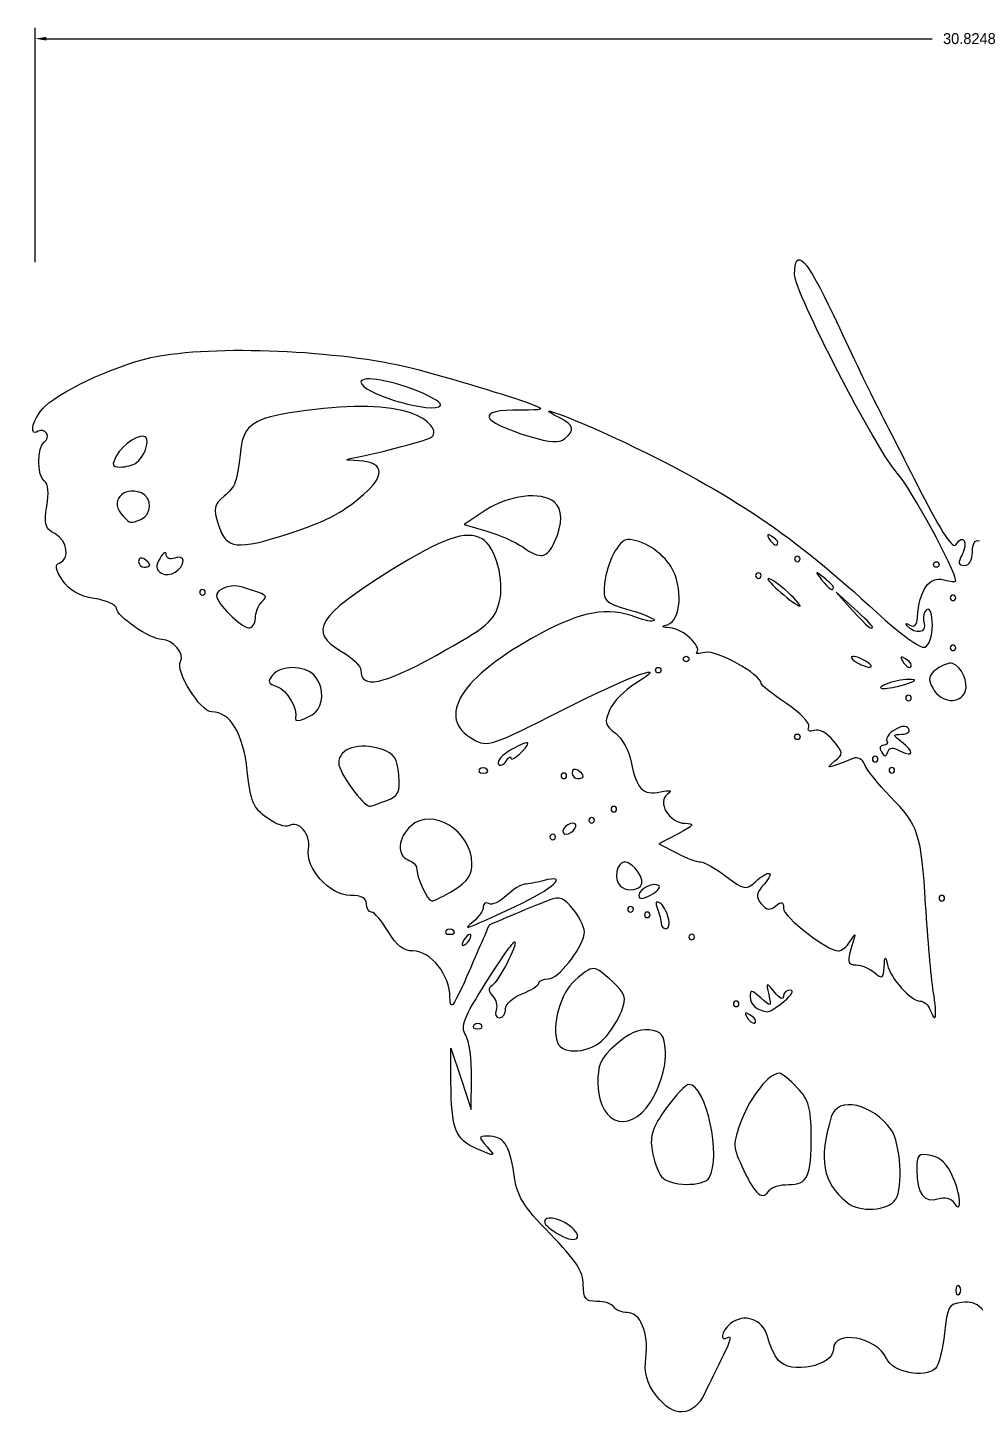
# Model space of a CAD drawing. Header units: centimetres. Extents: x -0.1 to 38, y -0.6 to 22.8.
# Drawn here: x -0.08 to 15.55, y -0.1 to 22.83 of the extents above; entities that cross this region are included whole.
import ezdxf

# ---------------------------------------------------------------- set-up
doc = ezdxf.new("R2010")
doc.units = ezdxf.units.CM
doc.layers.get('0').update_dxf_attribs({"linetype": 'CONTINUOUS'})
doc.layers.get('Defpoints').update_dxf_attribs({"linetype": 'CONTINUOUS'})
doc.layers.add('LAAG_1', color=7, linetype='CONTINUOUS')
doc.dimstyles.new('ISO-25', dxfattribs={"dimtxt": 2.5, "dimasz": 2.5, "dimexe": 1.25, "dimexo": 0.625, "dimtad": 1, "dimdsep": 46, "dimtxsty": 'Standard', "dimcen": 2.5, "dimadec": 0, "dimazin": 0, "dimtfac": 1, "dimtmove": 0, "dimatfit": 3, "dimfxl": 1, "dimarcsym": 0})

# ---------------------------------------------------------------- blocks, each defined once
blk = doc.blocks.new('*D2')
at = {"color": 0, "linetype": 'Continuous', "lineweight": -2, "transparency": 16777216}
for p, q in [((0.043, 18.961), (0.043, 22.827)), ((30.868, 18.961), (30.868, 22.827)), ((0.223, 22.647), (14.841, 22.647)), ((30.688, 22.647), (16.071, 22.647))]:
    blk.add_line(p, q, dxfattribs=at)
at = {"color": 0, "linetype": 'Continuous', "transparency": 16777216}
for points in [[(0.223, 22.677), (0.223, 22.617), (0.043, 22.647)], [(30.688, 22.677), (30.688, 22.617), (30.868, 22.647)]]:
    blk.add_solid(points, dxfattribs=at)
at = {"layer": 'Defpoints', "color": 0, "linetype": 'Continuous', "transparency": 16777216}
for p in [(30.868, 22.647), (0.043, 18.899), (30.868, 18.899)]:
    blk.add_point(p, dxfattribs=at)
at = {"color": 0, "linetype": 'Continuous', "transparency": 16777216, "insert": (15.456, 22.647), "char_height": 0.18, "attachment_point": 5}
blk.add_mtext('\\A1;30.8248', dxfattribs=at)

msp = doc.modelspace()

# ---------------------------------------------------------------- linework, layer by layer
at = {"layer": 'LAAG_1', "color": 7}
for points in [[(6.4381, 16.79835), (6.4381, 16.79835)], [(1.70861, 15.6512), (1.70861, 15.6512)], [(1.78616, 14.71946), (1.78616, 14.71946)], [(4.23206, 14.48774), (4.23206, 14.48774)], [(8.61222, 14.34708), (8.61222, 14.34708)], [(12.29584, 14.33735), (12.29584, 14.33735)], [(2.48156, 14.04278), (2.48156, 14.04278)], [(12.66273, 14.06759), (12.66273, 14.06759)], [(1.93123, 13.97046), (1.93123, 13.97046)], [(12.02067, 13.79243), (12.02067, 13.79243)], [(14.86406, 13.97586), (14.86406, 13.97586)], [(13.21306, 13.59775), (13.21306, 13.59775)], [(2.84845, 13.51726), (2.84845, 13.51726)], [(12.45942, 13.51726), (12.45942, 13.51726)], [(15.23095, 13.42554), (15.23095, 13.42554)], [(3.67395, 13.08616), (3.67395, 13.08616)], [(13.85512, 12.94977), (13.85512, 12.94977)], [(6.65492, 12.47549), (6.65492, 12.47549)], [(10.73656, 12.41659), (10.73656, 12.41659)], [(15.23095, 12.60004), (15.23095, 12.60004)], [(10.27795, 12.23315), (10.27795, 12.23315)], [(13.76339, 12.37073), (13.76339, 12.37073)], [(14.49717, 12.31946), (14.49717, 12.31946)], [(14.40545, 12.00385), (14.40545, 12.00385)], [(14.49717, 11.77454), (14.49717, 11.77454)], [(15.38601, 11.87873), (15.38601, 11.87873)], [(4.70442, 11.58428), (4.70442, 11.58428)], [(12.57101, 11.13248), (12.57101, 11.13248)], [(7.89177, 10.78197), (7.89177, 10.78197)], [(14.32111, 10.89917), (14.32111, 10.89917)], [(7.49571, 10.59744), (7.49571, 10.59744)], [(13.94684, 10.76559), (13.94684, 10.76559)], [(14.22201, 10.58215), (14.22201, 10.58215)], [(8.81039, 10.49043), (8.81039, 10.49043)], [(9.08556, 10.48502), (9.08556, 10.48502)], [(5.829, 10.07751), (5.829, 10.07751)], [(9.63589, 9.94009), (9.63589, 9.94009)], [(9.26901, 9.75665), (9.26901, 9.75665)], [(8.62695, 9.48148), (8.62695, 9.48148)], [(8.94798, 9.61906), (8.94798, 9.61906)], [(6.95302, 8.60911), (6.95302, 8.60911)], [(10.03013, 8.66804), (10.03013, 8.66804)], [(10.33562, 8.67474), (10.33562, 8.67474)], [(7.96196, 8.33616), (7.96196, 8.33616)], [(9.91106, 8.28909), (9.91106, 8.28909)], [(15.04751, 8.47254), (15.04751, 8.47254)], [(10.18623, 8.19737), (10.18623, 8.19737)], [(10.4876, 8.15294), (10.4876, 8.15294)], [(6.94537, 7.93749), (6.94537, 7.93749)], [(10.92001, 7.83048), (10.92001, 7.83048)], [(7.20526, 7.78462), (7.20526, 7.78462)], [(14.86103, 6.93618), (14.86103, 6.93618)], [(11.65378, 6.72981), (11.65378, 6.72981)], [(12.40033, 6.77263), (12.40033, 6.77263)], [(11.92895, 6.44923), (11.92895, 6.44923)], [(7.40399, 6.37821), (7.40399, 6.37821)], [(9.43035, 6.15656), (9.43035, 6.15656)], [(10.25809, 5.22119), (10.25809, 5.22119)], [(11.16226, 3.86153), (11.16226, 3.86153)], [(15.19078, 3.85865), (15.19078, 3.85865)], [(12.15826, 3.65712), (12.15826, 3.65712)], [(14.24353, 3.50813), (14.24353, 3.50813)], [(8.85134, 3.07586), (8.85134, 3.07586)], [(15.2921, 2.06727), (15.2921, 2.06727)], [(10.28925, 0.26778), (10.28925, 0.26778)]]:
    msp.add_lwpolyline(points, close=True, dxfattribs=at)
for points in [[(7.48425, 14.8747), (7.12119, 14.63591), (7.49613, 14.5252)], [(13.55702, 13.24786), (13.25892, 13.51726), (13.52832, 13.21916)], [(10.65014, 9.53495), (10.33443, 9.36682), (10.62266, 9.21777)], [(6.90237, 5.44571), (6.90218, 5.99604), (7.06764, 5.49156), (7.2331, 4.98709), (7.2421, 5.51574)]]:
    msp.add_lwpolyline(points, dxfattribs=at)
for points in [[(12.57103, 18.75676), (12.57103, 19.23355), (12.77827, 19.01648), (13.2126, 18.08476)], [(14.26541, 15.48249), (13.90966, 15.87936), (12.57103, 18.46616), (12.57103, 18.75676)], [(13.2126, 18.08476), (13.46651, 17.54007), (13.77987, 16.88805), (13.90896, 16.63581)], [(2.06275, 17.41026), (3.15842, 17.60537), (5.22598, 17.49706), (6.37978, 17.1841)], [(0.2011, 16.58198), (0.5211, 16.88011), (1.47903, 17.3063), (2.06275, 17.41026)], [(6.4381, 16.79835), (5.94946, 17.01143), (5.41667, 17.10617), (5.41667, 16.97997)], [(5.41667, 16.97997), (5.41667, 16.81405), (6.45393, 16.48754), (6.69873, 16.5764)], [(6.37978, 17.1841), (7.06743, 16.99758), (8.0012, 16.71217), (8.26008, 16.60936)], [(6.69873, 16.5764), (6.78621, 16.60816), (6.69384, 16.68684), (6.4381, 16.79835)], [(0.09047, 16.17329), (-0.08066, 16.06753), (0.01055, 16.40446), (0.2011, 16.58198)], [(6.17845, 16.49201), (5.74349, 16.61279), (5.19049, 16.61328), (4.36233, 16.49357)], [(8.05296, 16.52281), (7.2977, 16.53058), (7.36386, 16.34124), (8.20564, 16.08582)], [(8.26008, 16.60936), (8.45944, 16.5302), (8.43239, 16.5189), (8.05296, 16.52281)], [(8.69576, 16.39298), (8.12745, 16.68549), (9.01593, 16.35022), (9.7735, 15.9863)], [(13.90896, 16.63581), (14.03804, 16.38358), (14.37237, 15.72834), (14.6519, 15.17974)], [(4.36233, 16.49357), (3.65755, 16.39172), (3.4794, 16.27497), (3.43477, 15.88569)], [(6.58841, 16.08012), (6.70223, 16.19394), (6.49229, 16.40486), (6.17845, 16.49201)], [(8.77891, 16.05153), (8.95178, 16.19501), (8.93335, 16.27069), (8.69576, 16.39298)], [(0.22955, 16.13917), (0.20002, 16.18696), (0.13743, 16.20231), (0.09047, 16.17329)], [(0.19002, 15.99468), (0.24129, 16.02637), (0.25908, 16.09139), (0.22955, 16.13917)], [(1.86699, 16.07329), (1.78635, 16.15393), (1.48714, 15.96298), (1.37977, 15.76235)], [(1.70861, 15.6512), (1.83384, 15.73696), (1.93465, 16.00562), (1.86699, 16.07329)], [(5.32495, 15.73937), (5.70763, 15.80889), (6.54229, 16.034), (6.58841, 16.08012)], [(8.20564, 16.08582), (8.53969, 15.98445), (8.68744, 15.97562), (8.77891, 16.05153)], [(0.19499, 15.3477), (0.07018, 15.42484), (0.06639, 15.91828), (0.19002, 15.99468)], [(3.43477, 15.88569), (3.37022, 15.32276), (3.34618, 15.25447), (3.1592, 15.10273)], [(9.7735, 15.9863), (11.55462, 15.13067), (12.54273, 14.46383), (13.92833, 13.18238)], [(1.37977, 15.76235), (1.29989, 15.61309), (1.31168, 15.58126), (1.44646, 15.58241)], [(1.44646, 15.58241), (1.53652, 15.58319), (1.65449, 15.61414), (1.70861, 15.6512)], [(5.38393, 15.68522), (5.13362, 15.69606), (5.12585, 15.70321), (5.32495, 15.73937)], [(5.5244, 15.19066), (5.82483, 15.46984), (5.76838, 15.66856), (5.38393, 15.68522)], [(15.23097, 13.70579), (15.23097, 13.87208), (14.49495, 15.22644), (14.26541, 15.48249)], [(0.23396, 14.93646), (0.27004, 15.15002), (0.25481, 15.31073), (0.19499, 15.3477)], [(1.79366, 15.15557), (1.47488, 15.27789), (1.25908, 15.00575), (1.49098, 14.77385)], [(1.78614, 14.71946), (1.97019, 14.79009), (1.97528, 15.08587), (1.79366, 15.15557)], [(4.23206, 14.48777), (4.87979, 14.69789), (5.15547, 14.84783), (5.5244, 15.19066)], [(8.60401, 15.00737), (8.38296, 15.18258), (7.85775, 15.12035), (7.48425, 14.8747)], [(14.6519, 15.17974), (15.00306, 14.49054), (15.18371, 14.22043), (15.23643, 14.30572)], [(0.36507, 14.48403), (0.20463, 14.5699), (0.18404, 14.64097), (0.23396, 14.93646)], [(3.1592, 15.10273), (2.98717, 14.96311), (2.97685, 14.9092), (3.06699, 14.62118)], [(8.61222, 14.34708), (8.75039, 14.65031), (8.74736, 14.89375), (8.60401, 15.00737)], [(1.49098, 14.77385), (1.6196, 14.64523), (1.60143, 14.64858), (1.78616, 14.71946)], [(0.44269, 13.99945), (0.62303, 14.05956), (0.57285, 14.37283), (0.36507, 14.48403)], [(3.06699, 14.62118), (3.19014, 14.22775), (3.36785, 14.20739), (4.23206, 14.48774)], [(7.41722, 14.3979), (7.14275, 14.54479), (6.77643, 14.41815), (5.90189, 13.87404)], [(7.49613, 14.5252), (7.70235, 14.46431), (7.96777, 14.34676), (8.08597, 14.26397)], [(12.18994, 14.44324), (12.12434, 14.48379), (12.10895, 14.46841), (12.1495, 14.40279)], [(15.23643, 14.30572), (15.35231, 14.49323), (15.44287, 14.33799), (15.33508, 14.13659)], [(7.69937, 13.34802), (7.79328, 13.69723), (7.63651, 14.28054), (7.41722, 14.3979)], [(8.08597, 14.26397), (8.38078, 14.05748), (8.48798, 14.07441), (8.61222, 14.34708)], [(9.81547, 14.38861), (9.67525, 14.38861), (9.46835, 13.9939), (9.43659, 13.66582)], [(10.53524, 13.93733), (10.38832, 14.17893), (10.05388, 14.38861), (9.81547, 14.38861)], [(12.1495, 14.40279), (12.21484, 14.29706), (12.29584, 14.26084), (12.29584, 14.33735)], [(12.29584, 14.33735), (12.29584, 14.3596), (12.24819, 14.40724), (12.18994, 14.44324)], [(15.50614, 14.18224), (15.50614, 14.3192), (15.54995, 14.38901), (15.62079, 14.36494)], [(0.49013, 13.71747), (0.37271, 13.89667), (0.36005, 13.9719), (0.44269, 13.99945)], [(1.83951, 14.06759), (1.78906, 14.09877), (1.74778, 14.08057), (1.74778, 14.02715)], [(1.74778, 14.02715), (1.74778, 13.97372), (1.78906, 13.93001), (1.83951, 13.93001)], [(1.93123, 13.97046), (1.93123, 13.99271), (1.88995, 14.03641), (1.83951, 14.06759)], [(2.10121, 14.0796), (2.02607, 13.95026), (2.03162, 13.88961), (2.12386, 13.83261)], [(2.20361, 14.13926), (2.20205, 14.20074), (2.156, 14.17389), (2.10121, 14.0796)], [(2.12386, 13.83261), (2.25273, 13.75297), (2.48156, 13.88742), (2.48156, 14.04278)], [(2.34398, 14.08028), (2.26831, 14.05125), (2.20514, 14.07768), (2.20361, 14.13926)], [(2.48156, 14.04278), (2.48156, 14.09244), (2.41965, 14.10932), (2.34398, 14.08028)], [(12.61687, 14.11345), (12.59165, 14.11345), (12.57101, 14.09281), (12.57101, 14.06759)], [(12.57101, 14.06759), (12.57101, 14.04237), (12.59165, 14.02173), (12.61687, 14.02173)], [(12.66273, 14.06759), (12.66273, 14.09281), (12.64208, 14.11345), (12.61687, 14.11345)], [(12.61687, 14.02173), (12.64209, 14.02173), (12.66273, 14.04238), (12.66273, 14.06759)], [(14.86406, 13.97586), (14.86406, 14.00108), (14.8847, 14.02172), (14.90992, 14.02172)], [(14.90992, 14.02172), (14.93514, 14.02172), (14.95578, 14.00108), (14.95578, 13.97586)], [(15.33508, 14.13659), (15.26239, 14.00078), (15.27117, 13.96058), (15.37351, 13.96058)], [(15.37351, 13.96058), (15.45261, 13.96058), (15.50614, 14.05004), (15.50614, 14.18224)], [(1.83951, 13.93001), (1.88995, 13.93001), (1.93123, 13.94821), (1.93123, 13.97046)], [(5.90189, 13.87404), (4.69129, 13.12084), (4.53954, 12.87013), (5.09564, 12.54202)], [(10.47485, 12.98246), (10.70078, 13.04247), (10.73645, 13.60647), (10.53524, 13.93733)], [(11.97481, 13.83829), (11.94959, 13.83829), (11.92895, 13.81764), (11.92895, 13.79243)], [(11.92895, 13.79243), (11.92895, 13.76721), (11.94959, 13.74656), (11.97481, 13.74656)], [(12.02067, 13.79243), (12.02067, 13.81765), (12.00003, 13.83829), (11.97481, 13.83829)], [(11.97481, 13.74656), (12.00003, 13.74656), (12.02067, 13.76721), (12.02067, 13.79243)], [(13.05255, 13.75826), (12.90707, 13.87235), (12.90383, 13.86911), (13.01792, 13.72363)], [(14.60038, 13.0991), (14.62821, 13.55748), (14.78887, 13.78763), (15.03592, 13.72302)], [(14.90992, 13.93), (14.8847, 13.93), (14.86406, 13.95065), (14.86406, 13.97586)], [(14.95578, 13.97586), (14.95578, 13.95064), (14.93514, 13.93), (14.90992, 13.93)], [(1.01559, 13.41465), (0.75997, 13.45552), (0.60218, 13.54646), (0.49013, 13.71747)], [(2.80259, 13.56312), (2.77737, 13.56312), (2.75673, 13.54248), (2.75673, 13.51726)], [(2.84845, 13.51726), (2.84845, 13.54248), (2.82781, 13.56312), (2.80259, 13.56312)], [(3.44465, 13.6061), (3.27837, 13.65805), (3.0319, 13.57368), (3.0319, 13.46482)], [(3.78101, 13.35832), (3.88975, 13.46706), (3.88978, 13.46704), (3.44465, 13.6061)], [(9.43659, 13.66582), (9.40765, 13.36678), (9.42239, 13.35112), (9.85195, 13.22454)], [(12.13933, 13.74327), (12.06414, 13.73986), (12.58176, 13.28922), (12.66179, 13.28841)], [(12.45942, 13.51726), (12.3234, 13.64338), (12.17936, 13.74508), (12.13933, 13.74327)], [(13.01792, 13.72363), (13.13774, 13.57085), (13.21306, 13.52226), (13.21306, 13.59775)], [(13.21306, 13.59775), (13.21306, 13.61681), (13.14083, 13.68903), (13.05255, 13.75826)], [(15.03592, 13.72302), (15.1432, 13.69497), (15.23097, 13.68722), (15.23097, 13.70579)], [(1.38153, 13.2533), (1.38127, 13.30991), (1.21651, 13.38252), (1.01559, 13.41465)], [(2.75673, 13.51726), (2.75673, 13.49204), (2.77737, 13.4714), (2.80259, 13.4714)], [(2.80259, 13.4714), (2.82781, 13.4714), (2.84845, 13.49204), (2.84845, 13.51726)], [(3.0319, 13.46482), (3.0319, 13.34452), (3.42969, 12.9417), (3.5593, 12.93075)], [(3.67395, 13.08616), (3.67395, 13.17697), (3.72213, 13.29944), (3.78101, 13.35832)], [(6.65492, 12.47549), (7.50497, 12.9468), (7.61655, 13.04002), (7.69937, 13.34802)], [(12.66179, 13.28841), (12.68649, 13.28815), (12.59543, 13.39114), (12.45942, 13.51726)], [(15.18509, 13.4714), (15.15987, 13.4714), (15.13923, 13.45075), (15.13923, 13.42554)], [(15.13923, 13.42554), (15.13923, 13.40032), (15.15987, 13.37968), (15.18509, 13.37968)], [(15.23095, 13.42554), (15.23095, 13.45076), (15.2103, 13.4714), (15.18509, 13.4714)], [(15.18509, 13.37968), (15.21031, 13.37968), (15.23095, 13.40032), (15.23095, 13.42554)], [(2.13206, 12.73762), (1.94216, 12.73762), (1.38233, 13.12227), (1.38153, 13.2533)], [(3.5593, 12.93075), (3.62235, 12.92542), (3.67395, 12.99536), (3.67395, 13.08616)], [(9.96366, 13.10193), (9.48986, 13.28207), (9.06676, 13.20831), (8.35177, 12.82092)], [(9.85195, 13.22454), (10.0969, 13.15235), (10.27804, 13.07402), (10.25449, 13.05047)], [(10.25449, 13.05047), (10.23093, 13.02692), (10.10006, 13.05021), (9.96366, 13.10193)], [(13.52832, 13.21916), (13.77943, 12.94129), (13.85512, 12.8789), (13.85512, 12.94977)], [(13.85512, 12.94977), (13.85512, 12.96555), (13.72097, 13.09969), (13.55702, 13.24786)], [(13.92833, 13.18238), (14.30654, 12.8326), (14.65166, 12.58401), (14.72173, 12.6109)], [(14.47426, 12.97622), (14.54923, 12.93308), (14.59288, 12.9757), (14.60038, 13.0991)], [(14.7552, 13.23149), (14.7054, 13.20071), (14.68388, 13.10202), (14.70737, 13.01219)], [(14.84574, 12.97297), (14.84574, 13.15653), (14.80805, 13.26415), (14.7552, 13.23149)], [(10.51596, 12.93169), (10.37561, 12.93947), (10.36453, 12.95314), (10.47485, 12.98246)], [(10.95698, 12.53), (11.0489, 12.62192), (10.72127, 12.92032), (10.51596, 12.93169)], [(14.43106, 12.96369), (14.39176, 13.00687), (14.41119, 13.01251), (14.47426, 12.97622)], [(14.70737, 13.01219), (14.75123, 12.84447), (14.56871, 12.81243), (14.43106, 12.96369)], [(14.72173, 12.6109), (14.79256, 12.63808), (14.84574, 12.79334), (14.84574, 12.97297)], [(2.43796, 12.37436), (2.51564, 12.50005), (2.31558, 12.73762), (2.13206, 12.73762)], [(8.35177, 12.82092), (7.05954, 12.12076), (6.63639, 11.44522), (7.26877, 11.09195)], [(15.18509, 12.6459), (15.15987, 12.6459), (15.13923, 12.62525), (15.13923, 12.60004)], [(15.23095, 12.60004), (15.23095, 12.62526), (15.2103, 12.6459), (15.18509, 12.6459)], [(5.09564, 12.54202), (5.27221, 12.43785), (5.41667, 12.29822), (5.41667, 12.23173)], [(5.41667, 12.23173), (5.41667, 11.91547), (5.7705, 11.98513), (6.65492, 12.47549)], [(8.73633, 11.57258), (9.87909, 12.15174), (10.60296, 12.41271), (9.93211, 12.0037)], [(10.73656, 12.41659), (10.73656, 12.44181), (10.7572, 12.46245), (10.78242, 12.46245)], [(10.78242, 12.37073), (10.7572, 12.37073), (10.73656, 12.39138), (10.73656, 12.41659)], [(10.78242, 12.46245), (10.80764, 12.46245), (10.82828, 12.44181), (10.82828, 12.41659)], [(10.82828, 12.41659), (10.82828, 12.39137), (10.80764, 12.37073), (10.78242, 12.37073)], [(11.09623, 12.52571), (10.98932, 12.49776), (10.92666, 12.49969), (10.95698, 12.53)], [(12.02268, 12.0143), (12.01735, 12.16327), (11.27572, 12.57265), (11.09623, 12.52571)], [(13.53409, 12.45964), (13.48364, 12.45964), (13.50428, 12.41963), (13.57995, 12.37073)], [(13.76339, 12.37073), (13.68772, 12.41963), (13.58453, 12.45964), (13.53409, 12.45964)], [(14.39128, 12.42535), (14.32567, 12.4659), (14.31028, 12.45052), (14.35083, 12.3849)], [(14.35083, 12.3849), (14.41618, 12.27917), (14.49717, 12.24295), (14.49717, 12.31946)], [(14.49717, 12.31946), (14.49717, 12.34171), (14.44952, 12.38936), (14.39128, 12.42535)], [(15.13923, 12.60004), (15.13923, 12.57482), (15.15987, 12.55418), (15.18509, 12.55418)], [(15.18509, 12.55418), (15.21031, 12.55418), (15.23095, 12.57482), (15.23095, 12.60004)], [(2.9535, 11.54523), (2.76803, 11.54523), (2.3455, 12.22477), (2.43796, 12.37436)], [(4.64358, 12.14798), (4.47547, 12.31609), (4.09461, 12.31674), (3.95552, 12.14902)], [(10.27795, 12.23315), (10.27795, 12.25837), (10.29859, 12.27901), (10.32381, 12.27901)], [(10.32381, 12.18729), (10.29859, 12.18729), (10.27795, 12.20793), (10.27795, 12.23315)], [(10.32381, 12.27901), (10.34903, 12.27901), (10.36967, 12.25837), (10.36967, 12.23315)], [(10.36967, 12.23315), (10.36967, 12.20793), (10.34903, 12.18729), (10.32381, 12.18729)], [(13.57995, 12.37073), (13.65562, 12.32183), (13.75881, 12.28182), (13.80926, 12.28182)], [(13.80926, 12.28182), (13.8597, 12.28182), (13.83906, 12.32183), (13.76339, 12.37073)], [(14.91753, 12.25005), (14.77776, 12.14785), (14.76724, 12.09304), (14.85567, 11.92779)], [(15.17483, 12.34358), (15.12594, 12.35988), (15.01016, 12.31779), (14.91753, 12.25005)], [(15.38601, 11.87873), (15.44589, 12.03477), (15.32893, 12.29221), (15.17483, 12.34358)], [(3.95552, 12.14902), (3.86956, 12.04544), (3.8849, 12.00735), (4.03132, 11.96088)], [(4.03132, 11.96088), (4.19792, 11.908), (4.37765, 11.59632), (4.33528, 11.43376)], [(4.70442, 11.5844), (4.81317, 11.74323), (4.78472, 12.00684), (4.64358, 12.14798)], [(9.93211, 12.0037), (9.76713, 11.90311), (9.58334, 11.7137), (9.52369, 11.58278)], [(12.43595, 11.68281), (12.20976, 11.83416), (12.02379, 11.98332), (12.02268, 12.0143)], [(14.08442, 12.00385), (13.85069, 11.90341), (14.09183, 11.90341), (14.40545, 12.00385)], [(14.45131, 12.07998), (14.35042, 12.08154), (14.18532, 12.04721), (14.08442, 12.00385)], [(14.40545, 12.00385), (14.58979, 12.06289), (14.59878, 12.07782), (14.45131, 12.07998)], [(14.85567, 11.92779), (14.981, 11.69361), (15.30352, 11.66377), (15.38601, 11.87873)], [(14.45131, 11.8204), (14.42609, 11.8204), (14.40545, 11.79975), (14.40545, 11.77454)], [(14.40545, 11.77454), (14.40545, 11.74932), (14.42609, 11.72868), (14.45131, 11.72868)], [(14.49717, 11.77454), (14.49717, 11.79976), (14.47653, 11.8204), (14.45131, 11.8204)], [(14.45131, 11.72868), (14.47653, 11.72868), (14.49717, 11.74932), (14.49717, 11.77454)], [(3.54107, 10.56999), (3.47479, 11.18892), (3.26011, 11.54523), (2.9535, 11.54523)], [(4.33528, 11.43376), (4.31068, 11.33942), (4.62433, 11.46732), (4.70442, 11.58428)], [(7.26877, 11.09195), (7.50645, 10.95917), (7.56161, 10.97724), (8.73633, 11.57258)], [(9.52369, 11.58278), (9.4289, 11.37474), (9.44046, 11.32561), (9.61548, 11.19275)], [(12.8055, 11.29767), (12.82843, 11.35816), (12.66214, 11.53147), (12.43595, 11.68281)], [(12.89691, 11.23877), (12.81721, 11.20819), (12.78052, 11.23183), (12.8055, 11.29767)], [(13.20874, 11.07358), (13.10793, 11.19559), (12.97201, 11.26759), (12.89691, 11.23877)], [(14.22367, 11.24983), (14.12838, 11.19032), (14.07082, 11.10862), (14.09575, 11.06827)], [(14.45246, 11.26819), (14.41731, 11.32505), (14.33332, 11.3183), (14.22367, 11.24983)], [(14.34206, 11.17543), (14.43332, 11.17699), (14.483, 11.21877), (14.45246, 11.26819)], [(5.75669, 10.92797), (5.38426, 11.05131), (5.04978, 10.94347), (5.04978, 10.70007)], [(7.89177, 10.78197), (7.89333, 10.70175), (8.16834, 10.94838), (8.16834, 11.02994)], [(8.16834, 11.02994), (8.16834, 11.05642), (8.04777, 11.00888), (7.9004, 10.92432)], [(9.61548, 11.19275), (9.72561, 11.10915), (9.84297, 10.89629), (9.87629, 10.71972)], [(12.57101, 11.13248), (12.57101, 11.1577), (12.59165, 11.17834), (12.61687, 11.17834)], [(12.61687, 11.08662), (12.59165, 11.08662), (12.57101, 11.10726), (12.57101, 11.13248)], [(12.61687, 11.17834), (12.64209, 11.17834), (12.66273, 11.1577), (12.66273, 11.13248)], [(12.66273, 11.13248), (12.66273, 11.10726), (12.64208, 11.08662), (12.61687, 11.08662)], [(13.23147, 10.73032), (13.37759, 10.84928), (13.37616, 10.87099), (13.20874, 11.07358)], [(14.09575, 11.06827), (14.12069, 11.02792), (14.09497, 10.9949), (14.03855, 10.9949)], [(14.33665, 11.05066), (14.1844, 11.16624), (14.18467, 11.17266), (14.34206, 11.17543)], [(14.32113, 10.89922), (14.54131, 10.78138), (14.55215, 10.88708), (14.33665, 11.05066)], [(6.04134, 10.50611), (6.01802, 10.78198), (5.96638, 10.85853), (5.75669, 10.92797)], [(7.9004, 10.92432), (7.75304, 10.83974), (7.65501, 10.73407), (7.68256, 10.68948)], [(7.81151, 10.73287), (7.85488, 10.80132), (7.89099, 10.82341), (7.89177, 10.78197)], [(13.73055, 10.67302), (13.69442, 10.76718), (13.61512, 10.80822), (13.53331, 10.77511)], [(13.90098, 10.81146), (13.87576, 10.81146), (13.85512, 10.79081), (13.85512, 10.76559)], [(13.94684, 10.76559), (13.94684, 10.79081), (13.92619, 10.81146), (13.90098, 10.81146)], [(14.03855, 10.9949), (13.98211, 10.9949), (13.9666, 10.94538), (14.00407, 10.88477)], [(14.00407, 10.88477), (14.0566, 10.79977), (14.08046, 10.7996), (14.1086, 10.88399)], [(14.1086, 10.88399), (14.13485, 10.96274), (14.19439, 10.967), (14.32111, 10.89917)], [(3.86762, 9.79523), (3.64022, 9.95715), (3.59527, 10.0638), (3.54107, 10.56999)], [(5.04978, 10.70007), (5.04978, 10.5447), (5.45325, 9.98595), (5.56544, 9.98595)], [(7.37341, 10.59744), (7.33978, 10.56381), (7.3673, 10.53629), (7.43456, 10.53629)], [(7.49571, 10.59744), (7.46208, 10.63107), (7.40704, 10.63107), (7.37341, 10.59744)], [(7.43456, 10.53629), (7.50182, 10.53629), (7.52934, 10.56381), (7.49571, 10.59744)], [(7.68256, 10.68948), (7.71011, 10.6449), (7.76814, 10.66442), (7.81151, 10.73287)], [(8.99384, 10.58215), (8.94339, 10.61333), (8.90212, 10.59513), (8.90212, 10.54171)], [(9.08556, 10.48502), (9.08556, 10.50727), (9.04428, 10.55097), (8.99384, 10.58215)], [(9.87629, 10.71972), (9.95997, 10.27625), (10.07115, 10.16155), (10.35723, 10.22355)], [(13.53331, 10.77511), (13.10262, 10.60077), (13.06559, 10.59528), (13.23147, 10.73032)], [(14.15008, 10.1492), (13.95257, 10.3507), (13.76378, 10.58642), (13.73055, 10.67302)], [(13.85512, 10.76559), (13.85512, 10.74037), (13.87576, 10.71973), (13.90098, 10.71973)], [(13.90098, 10.71973), (13.9262, 10.71973), (13.94684, 10.74038), (13.94684, 10.76559)], [(14.17614, 10.62801), (14.15092, 10.62801), (14.13028, 10.60737), (14.13028, 10.58215)], [(14.13028, 10.58215), (14.13028, 10.55693), (14.15093, 10.53629), (14.17614, 10.53629)], [(14.22201, 10.58215), (14.22201, 10.60737), (14.20136, 10.62801), (14.17614, 10.62801)], [(14.17614, 10.53629), (14.20136, 10.53629), (14.22201, 10.55694), (14.22201, 10.58215)], [(5.829, 10.07751), (6.03743, 10.15676), (6.06599, 10.21441), (6.04134, 10.50611)], [(8.76453, 10.53629), (8.73931, 10.53629), (8.71867, 10.51564), (8.71867, 10.49043)], [(8.71867, 10.49043), (8.71867, 10.46521), (8.73932, 10.44456), (8.76453, 10.44456)], [(8.81039, 10.49043), (8.81039, 10.51565), (8.78975, 10.53629), (8.76453, 10.53629)], [(8.76453, 10.44456), (8.78975, 10.44456), (8.81039, 10.46521), (8.81039, 10.49043)], [(8.90212, 10.54171), (8.90212, 10.48828), (8.94339, 10.44457), (8.99384, 10.44457)], [(8.99384, 10.44457), (9.04428, 10.44457), (9.08556, 10.46277), (9.08556, 10.48502)], [(10.47485, 10.18847), (10.29406, 10.06106), (10.50282, 9.71185), (10.76271, 9.70693)], [(10.35723, 10.22355), (10.5254, 10.26), (10.56119, 10.24932), (10.47485, 10.18847)], [(14.73366, 8.3611), (14.66235, 9.53616), (14.61811, 9.67171), (14.15008, 10.1492)], [(5.56544, 9.98595), (5.57795, 9.98595), (5.69654, 10.02716), (5.829, 10.07751)], [(7.24806, 9.04445), (7.24159, 9.58185), (6.5903, 9.97997), (6.23848, 9.66158)], [(9.59003, 9.98595), (9.56481, 9.98595), (9.54417, 9.96531), (9.54417, 9.94009)], [(9.54417, 9.94009), (9.54417, 9.91487), (9.56482, 9.89423), (9.59003, 9.89423)], [(9.63589, 9.94009), (9.63589, 9.96531), (9.61525, 9.98595), (9.59003, 9.98595)], [(9.59003, 9.89423), (9.61525, 9.89423), (9.63589, 9.91487), (9.63589, 9.94009)], [(4.22769, 9.66702), (4.17468, 9.63427), (4.01266, 9.69196), (3.86762, 9.79523)], [(4.55116, 9.28683), (4.59382, 9.52209), (4.38683, 9.76538), (4.22769, 9.66702)], [(6.23848, 9.66158), (6.02514, 9.46852), (6.00311, 9.17604), (6.19631, 9.1019)], [(8.91294, 9.71079), (8.8625, 9.71079), (8.79571, 9.66951), (8.76453, 9.61906)], [(8.94798, 9.61906), (8.97915, 9.66951), (8.96339, 9.71079), (8.91294, 9.71079)], [(9.22314, 9.80251), (9.19792, 9.80251), (9.17728, 9.78187), (9.17728, 9.75665)], [(9.17728, 9.75665), (9.17728, 9.73143), (9.19793, 9.71079), (9.22314, 9.71079)], [(9.26901, 9.75665), (9.26901, 9.78187), (9.24836, 9.80251), (9.22314, 9.80251)], [(9.22314, 9.71079), (9.24836, 9.71079), (9.26901, 9.73143), (9.26901, 9.75665)], [(10.76271, 9.70693), (10.93364, 9.70371), (10.91579, 9.67642), (10.65014, 9.53495)], [(8.58109, 9.52734), (8.55587, 9.52734), (8.53523, 9.5067), (8.53523, 9.48148)], [(8.53523, 9.48148), (8.53523, 9.45626), (8.55587, 9.43562), (8.58109, 9.43562)], [(8.62695, 9.48148), (8.62695, 9.5067), (8.6063, 9.52734), (8.58109, 9.52734)], [(8.58109, 9.43562), (8.60631, 9.43562), (8.62695, 9.45627), (8.62695, 9.48148)], [(8.76453, 9.61906), (8.73335, 9.56862), (8.74911, 9.52734), (8.79957, 9.52734)], [(8.79957, 9.52734), (8.85002, 9.52734), (8.9168, 9.56862), (8.94798, 9.61906)], [(5.24139, 8.5184), (4.89832, 8.5184), (4.49353, 8.96905), (4.55116, 9.28683)], [(10.62266, 9.21777), (10.78118, 9.13579), (10.96063, 9.06872), (11.02144, 9.06872)], [(6.19631, 9.1019), (6.27198, 9.07286), (6.33389, 9.01493), (6.33389, 8.97317)], [(6.33389, 8.97317), (6.33389, 8.82151), (6.5146, 8.42668), (6.58386, 8.42702)], [(6.95302, 8.60911), (7.17564, 8.74485), (7.25034, 8.85507), (7.24806, 9.04445)], [(9.77025, 9.06873), (9.63517, 9.06873), (9.58297, 8.78534), (9.69704, 8.67127)], [(10.03013, 8.66804), (10.12083, 8.75875), (9.91978, 9.06873), (9.77025, 9.06873)], [(11.02144, 9.06872), (11.08224, 9.06872), (11.2726, 8.96147), (11.44447, 8.83038)], [(11.91896, 8.73866), (12.14974, 8.94751), (12.26443, 8.92051), (12.06808, 8.70355)], [(7.96196, 8.33616), (8.59256, 8.62677), (8.86563, 8.87892), (8.42057, 8.75965)], [(8.42057, 8.75965), (8.30707, 8.72923), (8.17039, 8.70378), (8.11684, 8.70309)], [(10.33562, 8.67474), (10.26002, 8.75035), (10.00278, 8.62925), (10.00278, 8.51805)], [(11.44447, 8.83038), (11.73296, 8.61033), (11.76938, 8.60329), (11.91896, 8.73866)], [(5.5084, 8.38081), (5.5084, 8.4716), (5.41759, 8.5184), (5.24139, 8.5184)], [(6.58386, 8.42702), (6.62294, 8.4272), (6.78907, 8.50915), (6.95302, 8.60911)], [(7.81756, 8.51372), (7.7065, 8.41025), (7.57489, 8.35077), (7.52509, 8.38155)], [(8.11684, 8.70309), (8.06329, 8.70231), (7.92862, 8.61719), (7.81756, 8.51372)], [(8.93328, 8.27033), (8.76894, 8.47925), (8.6988, 8.50783), (8.52061, 8.43852)], [(9.69704, 8.67127), (9.77433, 8.59398), (9.95432, 8.59224), (10.03013, 8.66804)], [(10.00278, 8.51805), (10.00278, 8.45022), (10.06144, 8.45161), (10.19408, 8.5226)], [(10.19408, 8.5226), (10.2993, 8.57891), (10.36299, 8.64737), (10.33562, 8.67474)], [(12.06808, 8.70355), (11.93286, 8.55413), (11.92434, 8.49687), (12.02017, 8.38139)], [(15.00164, 8.5184), (14.97642, 8.5184), (14.95578, 8.49775), (14.95578, 8.47254)], [(15.04751, 8.47254), (15.04751, 8.49776), (15.02686, 8.5184), (15.00164, 8.5184)], [(5.59107, 8.24323), (5.5456, 8.24323), (5.5084, 8.30514), (5.5084, 8.38081)], [(7.27405, 8.08603), (7.08776, 7.93334), (7.08827, 7.93352), (7.96196, 8.33616)], [(7.43456, 8.32755), (7.43456, 8.26707), (7.36233, 8.15839), (7.27405, 8.08603)], [(7.52509, 8.38155), (7.4753, 8.41232), (7.43456, 8.38802), (7.43456, 8.32755)], [(8.52061, 8.43852), (8.16498, 8.30017), (7.52629, 8.03261), (7.52629, 8.02199)], [(9.10139, 7.87869), (9.11782, 7.95565), (9.04217, 8.13189), (8.93328, 8.27033)], [(9.8652, 8.33495), (9.83998, 8.33495), (9.81934, 8.31431), (9.81934, 8.28909)], [(9.81934, 8.28909), (9.81934, 8.26387), (9.83998, 8.24323), (9.8652, 8.24323)], [(9.91106, 8.28909), (9.91106, 8.31431), (9.89042, 8.33495), (9.8652, 8.33495)], [(9.8652, 8.24323), (9.89042, 8.24323), (9.91106, 8.26388), (9.91106, 8.28909)], [(10.34301, 8.39729), (10.2825, 8.43469), (10.26958, 8.39733), (10.30822, 8.29664)], [(10.30822, 8.29664), (10.34202, 8.20856), (10.36967, 8.09861), (10.36967, 8.05229)], [(10.4876, 8.15294), (10.46101, 8.25462), (10.39594, 8.36458), (10.34301, 8.39729)], [(12.02017, 8.38139), (12.10889, 8.2745), (12.16668, 8.26582), (12.26214, 8.34504)], [(12.26214, 8.34504), (12.35918, 8.42558), (12.38755, 8.41645), (12.38755, 8.30472)], [(12.38755, 8.30472), (12.38755, 8.16271), (13.11088, 7.60116), (13.29381, 7.60116)], [(14.86104, 6.93619), (14.82399, 7.17582), (14.76667, 7.81702), (14.73366, 8.3611)], [(14.95578, 8.47254), (14.95578, 8.44732), (14.97643, 8.42668), (15.00164, 8.42668)], [(15.00164, 8.42668), (15.02686, 8.42668), (15.04751, 8.44732), (15.04751, 8.47254)], [(5.86314, 7.9222), (5.75896, 8.09877), (5.63653, 8.24323), (5.59107, 8.24323)], [(10.14037, 8.24323), (10.11515, 8.24323), (10.09451, 8.22259), (10.09451, 8.19737)], [(10.09451, 8.19737), (10.09451, 8.17215), (10.11515, 8.15151), (10.14037, 8.15151)], [(10.18623, 8.19737), (10.18623, 8.22259), (10.16558, 8.24323), (10.14037, 8.24323)], [(10.14037, 8.15151), (10.16559, 8.15151), (10.18623, 8.17215), (10.18623, 8.19737)], [(10.36967, 8.05229), (10.36967, 8.00596), (10.40708, 7.96806), (10.45281, 7.96806)], [(10.45281, 7.96806), (10.49853, 7.96806), (10.51419, 8.05126), (10.4876, 8.15294)], [(6.27829, 7.60118), (6.11753, 7.60118), (5.99803, 7.69358), (5.86314, 7.9222)], [(6.82308, 7.93749), (6.78945, 7.90386), (6.81697, 7.87634), (6.88423, 7.87634)], [(6.94537, 7.93749), (6.91174, 7.97112), (6.85671, 7.97112), (6.82308, 7.93749)], [(6.88423, 7.87634), (6.95149, 7.87634), (6.97901, 7.90386), (6.94537, 7.93749)], [(7.21607, 7.87634), (7.19085, 7.87634), (7.1447, 7.83507), (7.11352, 7.78462)], [(7.20526, 7.78462), (7.23643, 7.83507), (7.2413, 7.87634), (7.21607, 7.87634)], [(7.52629, 8.02199), (7.52629, 8.01653), (7.38233, 7.68227), (7.20639, 7.27921)], [(8.51231, 7.14319), (8.67126, 7.14371), (9.04378, 7.60893), (9.10139, 7.87869)], [(10.87414, 7.87634), (10.84892, 7.87634), (10.82828, 7.8557), (10.82828, 7.83048)], [(10.82828, 7.83048), (10.82828, 7.80526), (10.84893, 7.78462), (10.87414, 7.78462)], [(10.92001, 7.83048), (10.92001, 7.8557), (10.89936, 7.87634), (10.87414, 7.87634)], [(10.87414, 7.78462), (10.89936, 7.78462), (10.92001, 7.80527), (10.92001, 7.83048)], [(13.49059, 7.76168), (13.58336, 7.90597), (13.58777, 7.90365), (13.53421, 7.73875)], [(6.88536, 6.8321), (6.8838, 7.20419), (6.57054, 7.60118), (6.27829, 7.60118)], [(7.11352, 7.78462), (7.08234, 7.73417), (7.07747, 7.6929), (7.10271, 7.6929)], [(7.10271, 7.6929), (7.12793, 7.6929), (7.17408, 7.73417), (7.20526, 7.78462)], [(7.48153, 7.0843), (7.72522, 7.46899), (7.93834, 7.77), (7.95513, 7.75321)], [(7.95513, 7.75321), (8.00261, 7.70573), (7.69009, 7.10457), (7.58007, 7.03173)], [(13.29381, 7.60116), (13.34527, 7.60116), (13.43382, 7.6734), (13.49059, 7.76168)], [(13.53421, 7.73875), (13.43099, 7.42095), (13.43848, 7.37189), (13.59044, 7.37047)], [(9.56532, 7.09552), (9.26221, 7.37657), (9.24642, 7.37719), (8.95, 7.11965)], [(13.59044, 7.37047), (13.67188, 7.36969), (13.80603, 7.31307), (13.88854, 7.24459)], [(14.04919, 7.3377), (14.05837, 7.52562), (14.06588, 7.53028), (14.10421, 7.37186)], [(14.10421, 7.37186), (14.15936, 7.14388), (14.49084, 6.77566), (14.64092, 6.77566)], [(7.20639, 7.27921), (6.94277, 6.67532), (6.88628, 6.59664), (6.88536, 6.8321)], [(8.35179, 7.07095), (8.35179, 7.11034), (8.42403, 7.14285), (8.51231, 7.14319)], [(8.95, 7.11965), (8.70894, 6.9102), (8.5541, 6.36405), (8.65858, 6.09178)], [(13.88854, 7.24459), (14.02003, 7.13546), (14.03986, 7.14696), (14.04919, 7.3377)], [(7.14477, 6.21463), (7.05538, 6.35777), (7.10897, 6.49619), (7.48153, 7.0843)], [(7.58007, 7.03173), (7.51136, 6.98625), (7.51394, 6.93475), (7.58865, 6.86004)], [(7.80146, 6.64606), (7.80146, 6.72611), (7.92529, 6.83835), (8.07663, 6.89548)], [(8.07663, 6.89548), (8.22797, 6.9526), (8.35179, 7.03156), (8.35179, 7.07095)], [(9.71878, 6.61397), (9.8018, 6.83311), (9.78229, 6.89433), (9.56532, 7.09552)], [(12.01429, 6.82731), (11.86014, 6.96682), (11.83723, 6.9689), (11.83723, 6.84341)], [(12.14507, 6.88189), (12.18965, 6.67498), (12.18484, 6.67297), (12.01429, 6.82731)], [(12.24317, 6.91866), (12.10293, 7.09158), (12.10011, 7.09052), (12.14507, 6.88189)], [(12.38756, 6.84987), (12.38756, 6.78978), (12.32258, 6.82074), (12.24317, 6.91866)], [(12.50221, 6.95607), (12.43915, 6.95789), (12.38756, 6.90996), (12.38756, 6.84987)], [(12.40033, 6.77263), (12.51942, 6.87184), (12.56527, 6.95439), (12.50221, 6.95607)], [(14.8055, 6.63808), (14.90531, 6.37797), (14.92827, 6.50121), (14.86103, 6.93618)], [(7.58865, 6.86004), (7.64734, 6.80135), (7.67354, 6.69644), (7.64686, 6.62692)], [(11.60792, 6.77568), (11.5827, 6.77568), (11.56206, 6.75503), (11.56206, 6.72981)], [(11.56206, 6.72981), (11.56206, 6.70459), (11.5827, 6.68396), (11.60792, 6.68396)], [(11.65378, 6.72981), (11.65378, 6.75503), (11.63314, 6.77568), (11.60792, 6.77568)], [(11.60792, 6.68396), (11.63314, 6.68396), (11.65378, 6.7046), (11.65378, 6.72981)], [(11.83723, 6.84341), (11.83723, 6.71579), (11.94881, 6.62126), (12.12516, 6.59948)], [(12.12516, 6.59948), (12.15741, 6.5955), (12.28123, 6.67342), (12.40033, 6.77263)], [(14.64092, 6.77566), (14.7024, 6.77566), (14.77646, 6.71375), (14.8055, 6.63808)], [(7.64686, 6.62692), (7.62022, 6.55739), (7.64408, 6.50051), (7.69992, 6.50051)], [(7.69992, 6.50051), (7.75577, 6.50051), (7.80146, 6.56601), (7.80146, 6.64606)], [(9.43035, 6.15655), (9.53668, 6.27006), (9.66647, 6.4759), (9.71878, 6.61397)], [(11.82306, 6.55513), (11.75745, 6.59568), (11.74206, 6.5803), (11.78261, 6.51468)], [(11.78261, 6.51468), (11.84795, 6.40895), (11.92895, 6.37272), (11.92895, 6.44923)], [(11.92895, 6.44923), (11.92895, 6.47149), (11.8813, 6.51913), (11.82306, 6.55513)], [(7.2421, 5.51574), (7.24704, 5.8065), (7.20325, 6.121), (7.14477, 6.21463)], [(7.28169, 6.37821), (7.24806, 6.34458), (7.27558, 6.31706), (7.34284, 6.31706)], [(7.40399, 6.37821), (7.37036, 6.41184), (7.31532, 6.41184), (7.28169, 6.37821)], [(7.34284, 6.31706), (7.4101, 6.31706), (7.43762, 6.34458), (7.40399, 6.37821)], [(10.17076, 6.29951), (10.00224, 6.31898), (9.8312, 6.24312), (9.62175, 6.05598)], [(10.44154, 5.95018), (10.41954, 6.22184), (10.37789, 6.27556), (10.17076, 6.29951)], [(8.65858, 6.09178), (8.74069, 5.87781), (9.2058, 5.91685), (9.43035, 6.15656)], [(9.62175, 6.05598), (9.36489, 5.82647), (9.31907, 5.72499), (9.32748, 5.40425)], [(10.25809, 5.22119), (10.38725, 5.47276), (10.45758, 5.75221), (10.44154, 5.95018)], [(12.31751, 5.58329), (12.15014, 5.58329), (11.84962, 5.20914), (11.6979, 4.81184)], [(12.62125, 5.34059), (12.49754, 5.47407), (12.36086, 5.58329), (12.31751, 5.58329)], [(7.33702, 4.33446), (6.97392, 4.48713), (6.90258, 4.66953), (6.90237, 5.44571)], [(9.32748, 5.40425), (9.34648, 4.67897), (9.92163, 4.56584), (10.25809, 5.22119)], [(10.82674, 5.39984), (10.77777, 5.39984), (10.6102, 5.22442), (10.45435, 5.01002)], [(11.16226, 3.86152), (11.37231, 4.20139), (11.11092, 5.39984), (10.82674, 5.39984)], [(12.84617, 4.56845), (12.84617, 5.00331), (12.80599, 5.14125), (12.62125, 5.34059)], [(14.17058, 4.64618), (13.86319, 5.08503), (13.27771, 5.21318), (13.17558, 4.86397)], [(10.45435, 5.01002), (10.22875, 4.69968), (10.18098, 4.55776), (10.22003, 4.31392)], [(13.17558, 4.86397), (12.96717, 4.15131), (13.03255, 3.79365), (13.4329, 3.45631)], [(11.6979, 4.81184), (11.5436, 4.40783), (11.54461, 4.38504), (11.73457, 3.98092)], [(14.24353, 3.50813), (14.36486, 3.69382), (14.31723, 4.4368), (14.17058, 4.64618)], [(7.49652, 4.37311), (7.64606, 4.20787), (7.641, 4.20664), (7.33702, 4.33446)], [(7.50297, 4.54656), (7.35191, 4.54396), (7.35151, 4.53335), (7.49652, 4.37311)], [(7.93878, 3.9341), (7.87413, 4.40419), (7.76954, 4.55117), (7.50297, 4.54656)], [(12.47488, 3.74884), (12.79012, 3.74884), (12.84617, 3.87257), (12.84617, 4.56845)], [(10.22003, 4.31392), (10.247, 4.14547), (10.3174, 3.94941), (10.37646, 3.87824)], [(14.82172, 4.22923), (14.61258, 4.26921), (14.58904, 4.2447), (14.5903, 3.98836)], [(15.19078, 3.85865), (15.09734, 4.08229), (14.9814, 4.1987), (14.82172, 4.22923)], [(8.54295, 2.93029), (8.07522, 3.40978), (7.99184, 3.5483), (7.93878, 3.9341)], [(11.73457, 3.98092), (11.92754, 3.5704), (12.04784, 3.47846), (12.15826, 3.65712)], [(14.5903, 3.98836), (14.59212, 3.59916), (14.70769, 3.4408), (14.93661, 3.51345)], [(10.37646, 3.87824), (10.50853, 3.71911), (11.0669, 3.70723), (11.16226, 3.86153)], [(12.15826, 3.65712), (12.18943, 3.70757), (12.33191, 3.74884), (12.47488, 3.74884)], [(15.19416, 3.45899), (15.32974, 3.23963), (15.32726, 3.53201), (15.19078, 3.85865)], [(13.4329, 3.45631), (13.63944, 3.28228), (14.11585, 3.31274), (14.24353, 3.50813)], [(14.93661, 3.51345), (15.0461, 3.5482), (15.153, 3.52559), (15.19416, 3.45899)], [(8.85134, 3.07586), (8.66852, 3.20954), (8.44341, 3.23928), (8.44367, 3.12972)], [(8.44367, 3.12972), (8.44376, 3.09188), (8.55727, 2.99642), (8.69591, 2.91757)], [(8.69591, 2.91757), (8.98301, 2.75429), (9.11178, 2.88542), (8.85134, 3.07586)], [(9.08556, 2.09836), (9.08556, 2.31103), (8.96154, 2.50117), (8.54295, 2.93029)], [(9.30945, 1.82268), (9.12174, 1.82268), (9.08556, 1.86722), (9.08556, 2.09836)], [(15.2921, 2.06727), (15.25847, 2.1009), (15.23095, 2.07338), (15.23095, 2.00612)], [(15.2921, 1.94497), (15.32573, 1.97861), (15.32573, 2.03364), (15.2921, 2.06727)], [(15.23095, 2.00612), (15.23095, 1.93886), (15.25847, 1.91134), (15.2921, 1.94497)], [(15.99485, 1.16259), (15.70967, 1.72765), (15.59806, 1.83548), (15.33056, 1.80438)], [(9.59003, 1.73096), (9.55885, 1.7814), (9.43259, 1.82268), (9.30945, 1.82268)], [(9.81003, 1.63923), (9.72021, 1.63923), (9.62121, 1.68051), (9.59003, 1.73096)], [(10.1171, 0.89104), (10.16699, 1.30243), (10.02876, 1.63923), (9.81003, 1.63923)], [(12.12282, 1.24355), (12.04665, 1.53013), (11.73397, 1.63649), (11.51119, 1.4516)], [(15.33056, 1.80438), (15.11661, 1.7795), (15.08868, 1.7299), (15.0452, 1.29752)], [(11.51119, 1.4516), (11.35697, 1.32361), (11.33043, 1.13999), (11.47946, 1.2321)], [(11.47946, 1.2321), (11.5349, 1.26636), (11.49922, 1.13466), (11.40013, 0.93941)], [(12.30074, 0.85373), (12.24061, 0.92617), (12.16055, 1.10159), (12.12282, 1.24355)], [(14.08634, 0.88089), (13.93111, 1.23465), (13.21309, 1.36256), (13.21309, 1.03645)], [(15.0452, 1.29752), (15.0187, 1.03392), (14.95172, 0.77294), (14.89635, 0.71758)], [(11.40013, 0.93941), (11.30106, 0.74417), (11.16153, 0.4606), (11.09006, 0.30926)], [(13.21309, 1.03645), (13.21309, 0.75228), (12.50297, 0.61006), (12.30074, 0.85373)], [(10.28921, 0.26778), (10.13005, 0.48306), (10.08667, 0.64013), (10.1171, 0.89104)], [(14.89635, 0.71758), (14.72246, 0.54369), (14.18693, 0.65165), (14.08634, 0.88089)], [(11.09006, 0.30926), (10.90301, -0.08684), (10.56439, -0.10438), (10.28925, 0.26778)]]:
    msp.add_open_spline(points, degree=3, dxfattribs=at)

# ---------------------------------------------------------------- dimensions: what is measured, and where the dimension line sits
at = {"linetype": 'Continuous'}
dim = msp.add_linear_dim(base=(30.86798, 22.64654), p1=(0.04318, 18.89863), p2=(30.86798, 18.89863), dimstyle='ISO-25', override={"dimtxt": 0.18, "dimasz": 0.18, "dimexe": 0.18, "dimexo": 0.0625, "dimgap": 0.09, "dimtad": 0, "dimtih": 1, "dimtoh": 1, "dimdec": 4, "dimzin": 0, "dimcen": 0.09, "dimtdec": 4, "dimtofl": 0, "dimtolj": 1, "dimtzin": 0}, dxfattribs=at)
dim.commit()
dim.dimension.update_dxf_attribs({"geometry": '*D2', "text_midpoint": (15.45558, 22.64654)})

doc.saveas('drawing.dxf')
